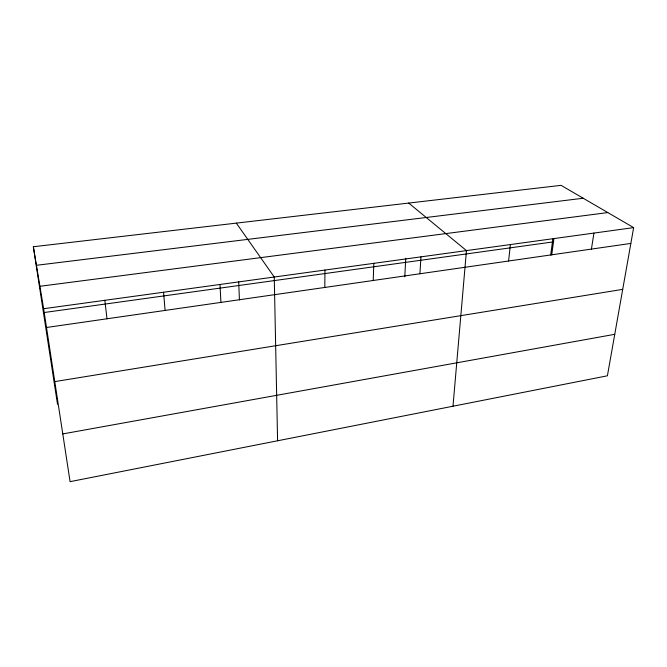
<?xml version="1.0" encoding="UTF-8"?>
<svg xmlns="http://www.w3.org/2000/svg" width="667" height="667" viewBox="0 0 667 667"><rect width="100%" height="100%" fill="white"/><g stroke="black" fill="none" stroke-linecap="round" stroke-linejoin="round"><path stroke-width="1" d="M324.812 287.452L324.954 270.052M373.22 280.49L373.828 263.332M404.777 276.822L405.761 258.279M419.918 273.77L420.96 256.853M452.985 406.22L466.458 250.6L408.696 203.068M508.587 261.014L510.405 244.564M550.7 254.952L552.868 238.728M551.717 254.986L553.893 238.778M591.429 249.091L593.93 233.083M633.65 227.622L607.404 375.804L70.077 481.657L43.63 308.721L33.35 246.74L561.064 185.343L633.65 227.622L43.63 308.721M62.773 433.917L614.757 334.309M54.777 381.607L622.711 289.361M46.498 327.489L630.849 243.422M43.455 312.623L553.477 241.854M39.912 286.285L607.82 212.573M36.427 265.299L583.208 198.241M236.326 223.12L274.254 277.022L277.589 440.779M33.35 246.74L57.512 404.269M104.827 300.308L106.995 318.784M163.565 292.238L165.083 310.43M220.002 284.476L220.91 302.401M238.678 281.382L239.428 299.958"/></g></svg>
